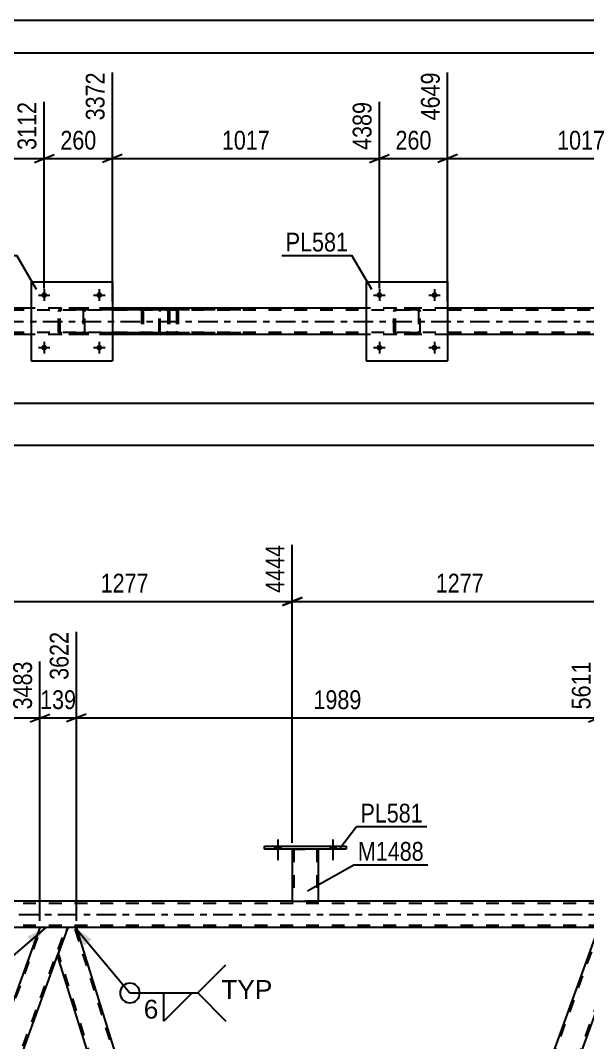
# Model space of a CAD drawing. Header units: millimetres. Extents: x 0 to 841, y 0 to 594.
# Drawn here: x 215.8 to 302.2, y 438.3 to 594 of the extents above; entities that cross this region are included whole.
import ezdxf

# ---------------------------------------------------------------- set-up
doc = ezdxf.new("R2010")
doc.units = ezdxf.units.MM
doc.linetypes.add('DXK_LINE_DOT2', pattern=[3.9198, 1.9599, -1.9599])
doc.linetypes.add('DXK_LINE_DOT3', pattern=[5.9187, 2.979, -0.9799, 0.9799, -0.9799])
doc.styles.add('Arial', font='ARIAL.TTF', dxfattribs={"height": 0.2})
doc.styles.add('Arial Narrow', font='ARIALN.TTF', dxfattribs={"height": 0.2})

# ---------------------------------------------------------------- blocks, each defined once
blk = doc.blocks.new('Unknown-814521729-1135')
at = {"color": 5, "linetype": 'Continuous'}
for p, q in [((841, 594), (0, 594)), ((836, 589), (5, 589))]:
    blk.add_line(p, q, dxfattribs=at)
blk = doc.blocks.new('Bolt-814521729-5167 - 4986')
at = {"linetype": 'Continuous'}
for points in [[(219.86, 544.17, -1), (218.98, 544.17, -1)], [(228.26, 544.17, -1), (227.38, 544.17, -1)]]:
    blk.add_hatch(color=1, dxfattribs=at).paths.add_polyline_path(points)
at = {"color": 1, "linetype": 'Continuous'}
for p, q in [((219.42, 545.05), (219.42, 543.29)), ((227.82, 545.05), (227.82, 543.29)), ((218.54, 544.17), (220.3, 544.17)), ((226.94, 544.17), (228.7, 544.17))]:
    blk.add_line(p, q, dxfattribs=at)
blk = doc.blocks.new('Part-814521729-5061 - 4986')
at = {"color": 7, "linetype": 'DXK_LINE_DOT2'}
for p, q in [((236.97, 549.87), (236.95, 549.69)), ((236.95, 546.65), (236.95, 549.69)), ((237.03, 550.03), (236.97, 549.87)), ((237.12, 550.13), (237.03, 550.03)), ((237.09, 549.69), (237.1, 549.78)), ((237.09, 546.65), (237.09, 549.69)), ((237.1, 549.78), (237.13, 549.86)), ((237.23, 550.17), (237.12, 550.13)), ((237.13, 549.86), (237.17, 549.91)), ((237.17, 549.91), (237.23, 549.93)), ((249.38, 550.17), (237.23, 550.17)), ((249.38, 549.93), (237.23, 549.93)), ((238.5, 549.93), (238.5, 550.17)), ((239.51, 550.13), (239.32, 550.17)), ((239.32, 549.93), (239.41, 549.91)), ((239.41, 549.91), (239.49, 549.86)), ((239.49, 549.86), (239.55, 549.78)), ((239.55, 549.78), (239.57, 549.69)), ((239.57, 549.69), (239.57, 546.65)), ((239.79, 549.82), (239.78, 549.87)), ((239.82, 549.69), (239.79, 549.82)), ((239.82, 549.69), (239.82, 546.65)), ((236.95, 546.65), (236.97, 546.46)), ((236.97, 546.46), (237.03, 546.31)), ((237.1, 546.55), (237.09, 546.65)), ((237.13, 546.48), (237.1, 546.55)), ((237.17, 546.42), (237.13, 546.48)), ((237.23, 546.41), (237.17, 546.42)), ((249.38, 546.41), (237.23, 546.41)), ((238.5, 546.17), (238.5, 546.41)), ((239.41, 546.42), (239.32, 546.41)), ((239.49, 546.48), (239.41, 546.42)), ((239.55, 546.55), (239.49, 546.48)), ((239.57, 546.65), (239.55, 546.55)), ((239.78, 546.46), (239.8, 546.56)), ((239.8, 546.56), (239.82, 546.65)), ((237.03, 546.31), (237.12, 546.2)), ((237.12, 546.2), (237.23, 546.17)), ((249.38, 546.17), (237.23, 546.17)), ((239.32, 546.17), (239.51, 546.2))]:
    blk.add_line(p, q, dxfattribs=at)
blk.add_arc((239.33, 549.67), 0.492, 23.8494, 68.8059, dxfattribs=at)
blk = doc.blocks.new('Bolt-814521729-5166 - 4986')
at = {"linetype": 'Continuous'}
for points in [[(219.86, 552.17, -1), (218.98, 552.17, -1)], [(228.26, 552.17, -1), (227.38, 552.17, -1)]]:
    blk.add_hatch(color=1, dxfattribs=at).paths.add_polyline_path(points)
at = {"color": 1, "linetype": 'Continuous'}
for p, q in [((219.42, 553.05), (219.42, 551.29)), ((227.82, 553.05), (227.82, 551.29)), ((218.54, 552.17), (220.3, 552.17)), ((226.94, 552.17), (228.7, 552.17))]:
    blk.add_line(p, q, dxfattribs=at)
blk = doc.blocks.new('Part-814521729-5015 - 4986')
at = {"color": 7, "linetype": 'DXK_LINE_DOT2'}
for p, q in [((757.31, 549.85), (94.93, 549.85)), ((229.82, 550.17), (217.42, 550.17)), ((280.9, 550.17), (268.5, 550.17)), ((757.31, 546.49), (94.93, 546.49)), ((229.82, 546.17), (217.42, 546.17)), ((280.9, 546.17), (268.5, 546.17))]:
    blk.add_line(p, q, dxfattribs=at)
at = {"color": 2, "linetype": 'Continuous'}
for p, q in [((217.42, 550.17), (178.74, 550.17)), ((268.5, 550.17), (229.82, 550.17)), ((319.58, 550.17), (280.9, 550.17)), ((217.42, 546.17), (178.74, 546.17)), ((268.5, 546.17), (229.82, 546.17)), ((319.58, 546.17), (280.9, 546.17))]:
    blk.add_line(p, q, dxfattribs=at)
at = {"color": 7, "linetype": 'DXK_LINE_DOT3'}
blk.add_line((94.93, 548.17), (757.31, 548.17), dxfattribs=at)
blk = doc.blocks.new('Part-814521729-5137 - 4986')
at = {"color": 2, "linetype": 'Continuous'}
for p, q in [((268.5, 554.17), (268.5, 542.17)), ((268.5, 554.17), (280.9, 554.17)), ((280.9, 554.17), (280.9, 542.17)), ((268.5, 542.17), (280.9, 542.17))]:
    blk.add_line(p, q, dxfattribs=at)
blk = doc.blocks.new('Bolt-814521729-5168 - 4986')
at = {"linetype": 'Continuous'}
for points in [[(270.94, 552.17, -1), (270.06, 552.17, -1)], [(279.34, 552.17, -1), (278.46, 552.17, -1)]]:
    blk.add_hatch(color=1, dxfattribs=at).paths.add_polyline_path(points)
at = {"color": 1, "linetype": 'Continuous'}
for p, q in [((270.5, 553.05), (270.5, 551.29)), ((278.9, 553.05), (278.9, 551.29)), ((269.62, 552.17), (271.38, 552.17)), ((278.02, 552.17), (279.78, 552.17))]:
    blk.add_line(p, q, dxfattribs=at)
blk = doc.blocks.new('Part-814521729-5101 - 4986')
at = {"color": 7, "linetype": 'DXK_LINE_DOT2'}
for p, q in [((237.99, 550.17), (223, 550.17)), ((237.99, 549.93), (223, 549.93)), ((234.27, 549.82), (234.24, 549.69)), ((234.24, 549.69), (234.24, 546.65)), ((234.28, 549.87), (234.27, 549.82)), ((234.5, 549.69), (234.52, 549.78)), ((234.5, 549.69), (234.5, 546.65)), ((234.52, 549.78), (234.58, 549.86)), ((234.76, 550.17), (234.56, 550.13)), ((234.58, 549.86), (234.66, 549.91)), ((234.66, 549.91), (234.76, 549.93)), ((238.19, 550.13), (237.99, 550.17)), ((237.99, 549.93), (238.09, 549.91)), ((238.09, 549.91), (238.17, 549.86)), ((238.17, 549.86), (238.23, 549.78)), ((238.23, 549.78), (238.25, 549.69)), ((238.25, 549.69), (238.25, 546.65)), ((238.47, 549.82), (238.46, 549.87)), ((238.5, 549.69), (238.47, 549.82)), ((238.5, 549.69), (238.5, 546.65)), ((237.99, 546.41), (223, 546.41)), ((234.24, 546.65), (234.26, 546.56)), ((234.26, 546.56), (234.28, 546.46)), ((234.52, 546.55), (234.5, 546.65)), ((234.58, 546.48), (234.52, 546.55)), ((234.66, 546.42), (234.58, 546.48)), ((234.76, 546.41), (234.66, 546.42)), ((238.09, 546.42), (237.99, 546.41)), ((238.17, 546.48), (238.09, 546.42)), ((238.23, 546.55), (238.17, 546.48)), ((238.25, 546.65), (238.23, 546.55)), ((238.46, 546.46), (238.48, 546.56)), ((238.48, 546.56), (238.5, 546.65)), ((237.99, 546.17), (223, 546.17)), ((234.56, 546.2), (234.76, 546.17)), ((237.99, 546.17), (238.19, 546.2))]:
    blk.add_line(p, q, dxfattribs=at)
for centre, start, end in [((234.74, 549.67), 110.7583, 155.68), ((238.01, 549.67), 24.32, 69.2417), ((234.74, 546.67), 204.32, 249.2417)]:
    blk.add_arc(centre, 0.496, start, end, dxfattribs=at)
blk = doc.blocks.new('Part-814521729-5131 - 4986')
at = {"color": 2, "linetype": 'Continuous'}
for p, q in [((217.42, 554.17), (217.42, 542.17)), ((217.42, 554.17), (229.82, 554.17)), ((229.82, 554.17), (229.82, 542.17)), ((217.42, 542.17), (229.82, 542.17))]:
    blk.add_line(p, q, dxfattribs=at)
blk = doc.blocks.new('Part-814521729-5132 - 4986')
at = {"color": 7, "linetype": 'DXK_LINE_DOT2'}
for p, q in [((221.62, 549.69), (221.66, 549.87)), ((221.66, 549.87), (221.62, 549.69)), ((221.62, 546.65), (221.62, 549.69)), ((221.86, 549.69), (221.88, 549.78)), ((221.86, 546.65), (221.86, 549.69)), ((221.88, 549.78), (221.93, 549.86)), ((221.92, 550.13), (222.1, 550.17)), ((222.1, 550.17), (221.92, 550.13)), ((221.93, 549.86), (222.01, 549.91)), ((222.01, 549.91), (222.1, 549.93)), ((225.14, 550.17), (222.1, 550.17)), ((225.14, 549.93), (222.1, 549.93)), ((225.14, 550.17), (225.32, 550.13)), ((225.32, 550.13), (225.14, 550.17)), ((225.14, 549.93), (225.23, 549.91)), ((225.23, 549.91), (225.31, 549.86)), ((225.31, 549.86), (225.36, 549.78)), ((225.36, 549.78), (225.38, 549.69)), ((225.38, 549.69), (225.38, 546.65)), ((225.58, 549.87), (225.62, 549.69)), ((225.62, 549.69), (225.58, 549.87)), ((225.62, 546.65), (225.62, 549.69)), ((221.66, 546.46), (221.62, 546.65)), ((221.62, 546.65), (221.66, 546.46)), ((221.88, 546.55), (221.86, 546.65)), ((221.93, 546.48), (221.88, 546.55)), ((222.01, 546.42), (221.93, 546.48)), ((222.1, 546.41), (222.01, 546.42)), ((225.14, 546.41), (222.1, 546.41)), ((225.23, 546.42), (225.14, 546.41)), ((225.31, 546.48), (225.23, 546.42)), ((225.36, 546.55), (225.31, 546.48)), ((225.38, 546.65), (225.36, 546.55)), ((225.62, 546.65), (225.58, 546.46)), ((225.58, 546.46), (225.62, 546.65)), ((222.1, 546.17), (221.92, 546.2)), ((221.92, 546.2), (222.1, 546.17)), ((225.14, 546.17), (222.1, 546.17)), ((225.32, 546.2), (225.14, 546.17)), ((225.14, 546.17), (225.32, 546.2))]:
    blk.add_line(p, q, dxfattribs=at)
at = {"color": 7, "linetype": 'DXK_LINE_DOT3'}
blk.add_line((223.62, 548.17), (223.62, 548.17), dxfattribs=at)
at = {"color": 7, "linetype": 'DXK_LINE_DOT2'}
for centre, start, end in [((222.1, 549.69), 112.5, 157.5), ((222.1, 549.69), 112.5, 157.5), ((225.14, 549.69), 22.5, 67.5), ((225.14, 549.69), 22.5, 67.5), ((222.1, 546.65), 202.5, 247.5), ((222.1, 546.65), 202.5, 247.5), ((225.14, 546.65), 292.5, 337.5), ((225.14, 546.65), 292.5, 337.5)]:
    blk.add_arc(centre, 0.48, start, end, dxfattribs=at)
blk = doc.blocks.new('Part-814521729-5138 - 4986')
at = {"color": 7, "linetype": 'DXK_LINE_DOT2'}
for p, q in [((272.7, 549.69), (272.74, 549.87)), ((272.74, 549.87), (272.7, 549.69)), ((272.7, 546.65), (272.7, 549.69)), ((272.94, 549.69), (272.96, 549.78)), ((272.94, 546.65), (272.94, 549.69)), ((272.96, 549.78), (273.01, 549.86)), ((273, 550.13), (273.18, 550.17)), ((273.18, 550.17), (273, 550.13)), ((273.01, 549.86), (273.09, 549.91)), ((273.09, 549.91), (273.18, 549.93)), ((276.22, 550.17), (273.18, 550.17)), ((276.22, 549.93), (273.18, 549.93)), ((276.22, 550.17), (276.4, 550.13)), ((276.4, 550.13), (276.22, 550.17)), ((276.22, 549.93), (276.31, 549.91)), ((276.31, 549.91), (276.39, 549.86)), ((276.39, 549.86), (276.44, 549.78)), ((276.44, 549.78), (276.46, 549.69)), ((276.46, 549.69), (276.46, 546.65)), ((276.66, 549.87), (276.7, 549.69)), ((276.7, 549.69), (276.66, 549.87)), ((276.7, 546.65), (276.7, 549.69)), ((272.74, 546.46), (272.7, 546.65)), ((272.7, 546.65), (272.74, 546.46)), ((272.96, 546.55), (272.94, 546.65)), ((273.01, 546.48), (272.96, 546.55)), ((273.09, 546.42), (273.01, 546.48)), ((273.18, 546.41), (273.09, 546.42)), ((276.22, 546.41), (273.18, 546.41)), ((276.31, 546.42), (276.22, 546.41)), ((276.39, 546.48), (276.31, 546.42)), ((276.44, 546.55), (276.39, 546.48)), ((276.46, 546.65), (276.44, 546.55)), ((276.7, 546.65), (276.66, 546.46)), ((276.66, 546.46), (276.7, 546.65)), ((273.18, 546.17), (273, 546.2)), ((273, 546.2), (273.18, 546.17)), ((276.22, 546.17), (273.18, 546.17)), ((276.4, 546.2), (276.22, 546.17)), ((276.22, 546.17), (276.4, 546.2))]:
    blk.add_line(p, q, dxfattribs=at)
at = {"color": 7, "linetype": 'DXK_LINE_DOT3'}
blk.add_line((274.7, 548.17), (274.7, 548.17), dxfattribs=at)
at = {"color": 7, "linetype": 'DXK_LINE_DOT2'}
for centre, start, end in [((273.18, 549.69), 112.5, 157.5), ((273.18, 549.69), 112.5, 157.5), ((276.22, 549.69), 22.5, 67.5), ((276.22, 549.69), 22.5, 67.5), ((273.18, 546.65), 202.5, 247.5), ((273.18, 546.65), 202.5, 247.5), ((276.22, 546.65), 292.5, 337.5), ((276.22, 546.65), 292.5, 337.5)]:
    blk.add_arc(centre, 0.48, start, end, dxfattribs=at)
blk = doc.blocks.new('Bolt-814521729-5169 - 4986')
at = {"linetype": 'Continuous'}
for points in [[(270.94, 544.17, -1), (270.06, 544.17, -1)], [(279.34, 544.17, -1), (278.46, 544.17, -1)]]:
    blk.add_hatch(color=1, dxfattribs=at).paths.add_polyline_path(points)
at = {"color": 1, "linetype": 'Continuous'}
for p, q in [((270.5, 545.05), (270.5, 543.29)), ((278.9, 545.05), (278.9, 543.29)), ((269.62, 544.17), (271.38, 544.17)), ((278.02, 544.17), (279.78, 544.17))]:
    blk.add_line(p, q, dxfattribs=at)
blk = doc.blocks.new('Bolt-814521729-3278 - 3269')
at = {"linetype": 'Continuous'}
for points in [[(254.58, 467.76), (255.46, 467.76), (255.46, 468.24), (254.58, 468.24)], [(262.98, 467.76), (263.86, 467.76), (263.86, 468.24), (262.98, 468.24)]]:
    blk.add_hatch(color=1, dxfattribs=at).paths.add_polyline_path(points)
at = {"color": 1, "linetype": 'Continuous'}
for p, q in [((255.02, 469.24), (255.02, 466.12)), ((263.42, 469.24), (263.42, 466.12)), ((254.58, 468.24), (254.58, 467.76)), ((255.46, 468.24), (255.46, 467.76)), ((262.98, 468.24), (262.98, 467.76)), ((263.86, 468.24), (263.86, 467.76))]:
    blk.add_line(p, q, dxfattribs=at)
blk = doc.blocks.new('Bolt-814521729-3279 - 3269')
at = {"linetype": 'Continuous'}
for points in [[(254.58, 467.76), (255.46, 467.76), (255.46, 468.24), (254.58, 468.24)], [(262.98, 467.76), (263.86, 467.76), (263.86, 468.24), (262.98, 468.24)]]:
    blk.add_hatch(color=1, dxfattribs=at).paths.add_polyline_path(points)
at = {"color": 1, "linetype": 'Continuous'}
for p, q in [((255.02, 469.24), (255.02, 466.12)), ((263.42, 469.24), (263.42, 466.12)), ((254.58, 468.24), (254.58, 467.76)), ((255.46, 468.24), (255.46, 467.76)), ((262.98, 468.24), (262.98, 467.76)), ((263.86, 468.24), (263.86, 467.76))]:
    blk.add_line(p, q, dxfattribs=at)
blk = doc.blocks.new('Part-814521729-3369 - 3269')
at = {"color": 2, "linetype": 'Continuous'}
for p, q in [((253.02, 468.24), (265.42, 468.24)), ((253.02, 467.76), (253.02, 468.24)), ((265.42, 467.76), (253.02, 467.76)), ((265.42, 468.24), (265.42, 467.76))]:
    blk.add_line(p, q, dxfattribs=at)
blk = doc.blocks.new('Part-814521729-3374 - 3269')
at = {"color": 2, "linetype": 'Continuous'}
for p, q in [((257.22, 467.76), (257.22, 459.85)), ((261.22, 459.85), (261.22, 467.76)), ((257.22, 459.85), (261.22, 459.85))]:
    blk.add_line(p, q, dxfattribs=at)
at = {"color": 7, "linetype": 'DXK_LINE_DOT2'}
for p, q in [((257.22, 467.76), (261.22, 467.76)), ((257.22, 467.76), (257.22, 467.76)), ((257.22, 467.76), (257.22, 467.76)), ((257.46, 467.76), (257.46, 459.85)), ((260.98, 467.76), (260.98, 459.85)), ((261.22, 467.76), (261.22, 467.76)), ((261.22, 467.76), (261.22, 467.76)), ((260.92, 459.85), (260.96, 459.85)), ((260.92, 459.85), (260.96, 459.85)), ((260.96, 459.85), (260.98, 459.85)), ((260.96, 459.85), (260.98, 459.85))]:
    blk.add_line(p, q, dxfattribs=at)
blk = doc.blocks.new('Part-814521729-3594 - 3269')
at = {"color": 7, "linetype": 'DXK_LINE_DOT2'}
for p, q in [((174.89, 334.63), (219.02, 455.85)), ((178.64, 334.63), (222.76, 455.85)), ((221.47, 451.6), (223.02, 455.85)), ((174.64, 334.63), (176.4, 339.45)), ((178.9, 334.63), (180.65, 339.45)), ((178.9, 334.63), (174.64, 334.63))]:
    blk.add_line(p, q, dxfattribs=at)
at = {"color": 2, "linetype": 'Continuous'}
for p, q in [((218.76, 455.85), (176.4, 339.45)), ((223.02, 455.85), (218.76, 455.85)), ((180.65, 339.45), (221.47, 451.6))]:
    blk.add_line(p, q, dxfattribs=at)
blk = doc.blocks.new('Part-814521729-3675 - 3269')
at = {"color": 7, "linetype": 'DXK_LINE_DOT2'}
for p, q in [((743.42, 459.53), (79.44, 459.53)), ((261.22, 459.85), (257.22, 459.85)), ((743.42, 456.17), (79.44, 456.17)), ((224.33, 455.85), (218.76, 455.85))]:
    blk.add_line(p, q, dxfattribs=at)
at = {"color": 2, "linetype": 'Continuous'}
for p, q in [((257.22, 459.85), (210.14, 459.85)), ((308.3, 459.85), (261.22, 459.85)), ((218.76, 455.85), (139.2, 455.85)), ((303.89, 455.85), (224.33, 455.85))]:
    blk.add_line(p, q, dxfattribs=at)
at = {"color": 7, "linetype": 'DXK_LINE_DOT3'}
blk.add_line((79.44, 457.85), (743.42, 457.85), dxfattribs=at)
blk = doc.blocks.new('Part-814521729-3685 - 3269')
at = {"color": 7, "linetype": 'DXK_LINE_DOT2'}
for p, q in [((304.15, 455.85), (260.03, 334.63)), ((307.9, 455.85), (263.77, 334.63)), ((308.15, 455.85), (306.6, 451.6)), ((261.04, 338.1), (259.77, 334.63)), ((264.03, 334.63), (259.77, 334.63))]:
    blk.add_line(p, q, dxfattribs=at)
at = {"color": 2, "linetype": 'Continuous'}
for p, q in [((303.89, 455.85), (261.04, 338.1)), ((308.15, 455.85), (303.89, 455.85)), ((306.6, 451.6), (264.03, 334.63))]:
    blk.add_line(p, q, dxfattribs=at)
blk = doc.blocks.new('Part-814521729-3690 - 3269')
at = {"color": 2, "linetype": 'Continuous'}
for p, q in [((223.02, 455.85), (221.47, 451.6)), ((224.33, 455.85), (223.02, 455.85)), ((261.04, 338.1), (224.33, 455.85)), ((257.93, 334.63), (221.47, 451.6)), ((259.77, 334.63), (261.04, 338.1))]:
    blk.add_line(p, q, dxfattribs=at)
at = {"color": 7, "linetype": 'DXK_LINE_DOT2'}
for p, q in [((260.9, 337.73), (224.08, 455.85)), ((258.18, 334.63), (221.6, 451.97)), ((259.77, 334.63), (257.93, 334.63))]:
    blk.add_line(p, q, dxfattribs=at)
blk = doc.blocks.new('StraightDimension-814521729-9762 - 4986')
at = {"color": 7, "linetype": 'Continuous'}
for p, q in [((280.9, 551.17), (280.9, 586.09)), ((321.58, 553.17), (321.58, 581.59)), ((282.4, 573.58), (279.4, 572.38)), ((280.9, 572.98), (321.58, 572.98)), ((320.08, 572.38), (323.08, 573.58))]:
    blk.add_line(p, q, dxfattribs=at)
at = {"color": 0, "linetype": 'Continuous'}
blk.add_wipeout([(320.98, 582.19), (316.78, 582.19), (316.78, 573.68), (320.98, 573.68)], dxfattribs=at)
at = {"color": 0}
blk.add_wipeout([(305.5, 573.73), (305.5, 577.93), (296.99, 577.93), (296.99, 573.73)], dxfattribs=at)
at = {"color": 3, "linetype": 'Continuous', "style": 'Arial Narrow'}
blk.add_text('5666', height=2.863, rotation=90.0002, dxfattribs=at).set_placement((320.38, 574.28))
at = {"color": 3, "style": 'Arial Narrow'}
blk.add_text('1017', height=2.863, dxfattribs=at).set_placement((297.59, 574.33))
blk = doc.blocks.new('StraightDimension-814521729-5855 - 4986')
at = {"color": 7, "linetype": 'Continuous'}
blk.add_line((94.29, 529.32), (795.07, 529.32), dxfattribs=at)
blk = doc.blocks.new('StraightDimension-814521729-9763 - 4986')
at = {"color": 7, "linetype": 'Continuous'}
for p, q in [((280.9, 551.17), (280.9, 586.09)), ((270.5, 553.17), (270.5, 581.59)), ((269, 572.38), (272, 573.58)), ((270.5, 572.98), (280.9, 572.98)), ((282.4, 573.58), (279.4, 572.38))]:
    blk.add_line(p, q, dxfattribs=at)
at = {"color": 0}
blk.add_wipeout([(279.04, 573.73), (279.04, 577.93), (272.36, 577.93), (272.36, 573.73)], dxfattribs=at)
at = {"color": 3, "style": 'Arial Narrow'}
blk.add_text('260', height=2.863, dxfattribs=at).set_placement((272.96, 574.33))
at = {"color": 0, "linetype": 'Continuous'}
blk.add_wipeout([(280.3, 586.69), (276.1, 586.69), (276.1, 578.18), (280.3, 578.18)], dxfattribs=at)
at = {"color": 3, "linetype": 'Continuous', "style": 'Arial Narrow'}
blk.add_text('4649', height=2.863, rotation=90.0002, dxfattribs=at).set_placement((279.7, 578.78))
blk = doc.blocks.new('StraightDimension-814521729-9130 - 4986')
at = {"color": 7, "linetype": 'Continuous'}
blk.add_line((94.93, 535.69), (794.43, 535.69), dxfattribs=at)
blk = doc.blocks.new('StraightDimension-814521729-9764 - 4986')
at = {"color": 7, "linetype": 'Continuous'}
for p, q in [((229.82, 551.17), (229.82, 586.09)), ((270.5, 553.17), (270.5, 581.59)), ((231.32, 573.58), (228.32, 572.38)), ((229.82, 572.98), (270.5, 572.98)), ((269, 572.38), (272, 573.58))]:
    blk.add_line(p, q, dxfattribs=at)
at = {"color": 0, "linetype": 'Continuous'}
blk.add_wipeout([(269.9, 582.19), (265.7, 582.19), (265.7, 573.68), (269.9, 573.68)], dxfattribs=at)
at = {"color": 0}
blk.add_wipeout([(254.42, 573.73), (254.42, 577.93), (245.9, 577.93), (245.9, 573.73)], dxfattribs=at)
at = {"color": 3, "linetype": 'Continuous', "style": 'Arial Narrow'}
blk.add_text('4389', height=2.863, rotation=90.0002, dxfattribs=at).set_placement((269.3, 574.28))
at = {"color": 3, "style": 'Arial Narrow'}
blk.add_text('1017', height=2.863, dxfattribs=at).set_placement((246.5, 574.33))
blk = doc.blocks.new('StraightDimension-814521729-9765 - 4986')
at = {"color": 7, "linetype": 'Continuous'}
for p, q in [((229.82, 551.17), (229.82, 586.09)), ((219.42, 553.17), (219.42, 581.59)), ((217.92, 572.38), (220.92, 573.58)), ((219.42, 572.98), (229.82, 572.98)), ((231.32, 573.58), (228.32, 572.38))]:
    blk.add_line(p, q, dxfattribs=at)
at = {"color": 0}
blk.add_wipeout([(227.96, 573.73), (227.96, 577.93), (221.28, 577.93), (221.28, 573.73)], dxfattribs=at)
at = {"color": 3, "style": 'Arial Narrow'}
blk.add_text('260', height=2.863, dxfattribs=at).set_placement((221.88, 574.33))
at = {"color": 0, "linetype": 'Continuous'}
blk.add_wipeout([(229.22, 586.69), (225.02, 586.69), (225.02, 578.18), (229.22, 578.18)], dxfattribs=at)
at = {"color": 3, "linetype": 'Continuous', "style": 'Arial Narrow'}
blk.add_text('3372', height=2.863, rotation=90.0002, dxfattribs=at).set_placement((228.62, 578.78))
blk = doc.blocks.new('StraightDimension-814521729-9766 - 4986')
at = {"color": 7, "linetype": 'Continuous'}
for p, q in [((178.74, 551.17), (178.74, 586.09)), ((219.42, 553.17), (219.42, 581.59)), ((180.24, 573.58), (177.24, 572.38)), ((178.74, 572.98), (219.42, 572.98)), ((217.92, 572.38), (220.92, 573.58))]:
    blk.add_line(p, q, dxfattribs=at)
at = {"color": 0, "linetype": 'Continuous'}
blk.add_wipeout([(218.82, 582.19), (214.62, 582.19), (214.62, 573.68), (218.82, 573.68)], dxfattribs=at)
at = {"color": 0}
blk.add_wipeout([(203.34, 573.73), (203.34, 577.93), (194.82, 577.93), (194.82, 573.73)], dxfattribs=at)
at = {"color": 3, "linetype": 'Continuous', "style": 'Arial Narrow'}
blk.add_text('3112', height=2.863, rotation=90.0002, dxfattribs=at).set_placement((218.22, 574.28))
at = {"color": 3, "style": 'Arial Narrow'}
blk.add_text('1017', height=2.863, dxfattribs=at).set_placement((195.42, 574.33))
blk = doc.blocks.new('StraightDimension-814521729-13261 - 3269')
at = {"color": 7, "linetype": 'Continuous'}
for p, q in [((224.33, 456.85), (224.33, 500.88)), ((218.76, 456.85), (218.76, 496.38)), ((217.26, 487.17), (220.26, 488.37)), ((218.76, 487.77), (224.33, 487.77)), ((225.83, 488.37), (222.83, 487.17))]:
    blk.add_line(p, q, dxfattribs=at)
at = {"color": 0}
blk.add_wipeout([(224.89, 488.52), (224.89, 492.72), (218.2, 492.72), (218.2, 488.52)], dxfattribs=at)
at = {"color": 3, "style": 'Arial Narrow'}
blk.add_text('139', height=2.863, dxfattribs=at).set_placement((218.8, 489.12))
at = {"color": 0, "linetype": 'Continuous'}
blk.add_wipeout([(223.73, 501.48), (219.53, 501.48), (219.53, 492.97), (223.73, 492.97)], dxfattribs=at)
at = {"color": 3, "linetype": 'Continuous', "style": 'Arial Narrow'}
blk.add_text('3622', height=2.863, rotation=90.0002, dxfattribs=at).set_placement((223.13, 493.57))
blk = doc.blocks.new('StraightDimension-814521729-7962 - 3269')
at = {"color": 7, "linetype": 'Continuous'}
for p, q in [((257.22, 468.76), (257.22, 514.14)), ((308.3, 468.76), (308.3, 514.14)), ((258.72, 506.12), (255.72, 504.92)), ((306.8, 504.92), (309.8, 506.12)), ((257.22, 505.52), (308.3, 505.52))]:
    blk.add_line(p, q, dxfattribs=at)
at = {"color": 0, "linetype": 'Continuous'}
blk.add_wipeout([(307.7, 514.74), (303.5, 514.74), (303.5, 506.22), (307.7, 506.22)], dxfattribs=at)
at = {"color": 0}
blk.add_wipeout([(287.01, 506.27), (287.01, 510.47), (278.5, 510.47), (278.5, 506.27)], dxfattribs=at)
at = {"color": 3, "linetype": 'Continuous', "style": 'Arial Narrow'}
blk.add_text('5721', height=2.863, rotation=90.0002, dxfattribs=at).set_placement((307.1, 506.82))
at = {"color": 3, "style": 'Arial Narrow'}
blk.add_text('1277', height=2.863, dxfattribs=at).set_placement((279.1, 506.87))
blk = doc.blocks.new('StraightDimension-814521729-7963 - 3269')
at = {"color": 7, "linetype": 'Continuous'}
for p, q in [((206.14, 468.76), (206.14, 514.14)), ((257.22, 468.76), (257.22, 514.14)), ((207.64, 506.12), (204.64, 504.92)), ((255.72, 504.92), (258.72, 506.12)), ((206.14, 505.52), (257.22, 505.52))]:
    blk.add_line(p, q, dxfattribs=at)
at = {"color": 0, "linetype": 'Continuous'}
blk.add_wipeout([(256.62, 514.74), (252.42, 514.74), (252.42, 506.22), (256.62, 506.22)], dxfattribs=at)
at = {"color": 0}
blk.add_wipeout([(235.93, 506.27), (235.93, 510.47), (227.42, 510.47), (227.42, 506.27)], dxfattribs=at)
at = {"color": 3, "linetype": 'Continuous', "style": 'Arial Narrow'}
blk.add_text('4444', height=2.863, rotation=90.0002, dxfattribs=at).set_placement((256.02, 506.82))
at = {"color": 3, "style": 'Arial Narrow'}
blk.add_text('1277', height=2.863, dxfattribs=at).set_placement((228.02, 506.87))
blk = doc.blocks.new('StraightDimension-814521729-13260 - 3269')
at = {"color": 7, "linetype": 'Continuous'}
for p, q in [((224.33, 456.85), (224.33, 500.88)), ((303.89, 456.85), (303.89, 496.38)), ((225.83, 488.37), (222.83, 487.17)), ((224.33, 487.77), (303.89, 487.77)), ((302.39, 487.17), (305.39, 488.37))]:
    blk.add_line(p, q, dxfattribs=at)
at = {"color": 0, "linetype": 'Continuous'}
blk.add_wipeout([(303.29, 496.98), (299.09, 496.98), (299.09, 488.47), (303.29, 488.47)], dxfattribs=at)
at = {"color": 0}
blk.add_wipeout([(268.37, 488.52), (268.37, 492.72), (259.86, 492.72), (259.86, 488.52)], dxfattribs=at)
at = {"color": 3, "linetype": 'Continuous', "style": 'Arial Narrow'}
blk.add_text('5611', height=2.863, rotation=90.0002, dxfattribs=at).set_placement((302.69, 489.07))
at = {"color": 3, "style": 'Arial Narrow'}
blk.add_text('1989', height=2.863, dxfattribs=at).set_placement((260.46, 489.12))
blk = doc.blocks.new('StraightDimension-814521729-13262 - 3269')
at = {"color": 7, "linetype": 'Continuous'}
for p, q in [((139.2, 456.85), (139.2, 500.88)), ((218.76, 456.85), (218.76, 496.38)), ((140.7, 488.37), (137.7, 487.17)), ((139.2, 487.77), (218.76, 487.77)), ((217.26, 487.17), (220.26, 488.37))]:
    blk.add_line(p, q, dxfattribs=at)
at = {"color": 0, "linetype": 'Continuous'}
blk.add_wipeout([(218.16, 496.98), (213.96, 496.98), (213.96, 488.47), (218.16, 488.47)], dxfattribs=at)
at = {"color": 0}
blk.add_wipeout([(183.24, 488.52), (183.24, 492.72), (174.72, 492.72), (174.72, 488.52)], dxfattribs=at)
at = {"color": 3, "linetype": 'Continuous', "style": 'Arial Narrow'}
blk.add_text('3483', height=2.863, rotation=90.0002, dxfattribs=at).set_placement((217.56, 489.07))
at = {"color": 3, "style": 'Arial Narrow'}
blk.add_text('1989', height=2.863, dxfattribs=at).set_placement((175.32, 489.12))
blk = doc.blocks.new('Mark-814521729-5133 - 4986')
at = {"color": 0}
blk.add_wipeout([(265.73, 558.81), (265.73, 561.81), (256.23, 561.81), (256.23, 558.81)], dxfattribs=at)
blk.add_wipeout([(265.73, 558.81), (265.73, 561.81), (256.23, 561.81), (256.23, 558.81)], dxfattribs=at)
at = {"color": 30, "linetype": 'Continuous'}
for p in [(255.63, 558.21), (269.33, 553.02)]:
    blk.add_line(p, (266.33, 558.21), dxfattribs=at)
at = {"color": 3, "style": 'Arial Narrow'}
blk.add_text('PL581', height=2.863, dxfattribs=at).set_placement((256.23, 558.81))
blk = doc.blocks.new('Mark-814521729-5127 - 4986')
at = {"color": 0}
blk.add_wipeout([(214.65, 558.81), (214.65, 561.81), (205.15, 561.81), (205.15, 558.81)], dxfattribs=at)
blk.add_wipeout([(214.65, 558.81), (214.65, 561.81), (205.15, 561.81), (205.15, 558.81)], dxfattribs=at)
at = {"color": 30, "linetype": 'Continuous'}
for p in [(204.55, 558.21), (218.25, 553.02)]:
    blk.add_line(p, (215.25, 558.21), dxfattribs=at)
at = {"color": 3, "style": 'Arial Narrow'}
blk.add_text('PL581', height=2.863, dxfattribs=at).set_placement((205.15, 558.81))
blk = doc.blocks.new('Mark-814521729-3365 - 3269')
at = {"color": 0}
blk.add_wipeout([(277.12, 471.84), (277.12, 474.84), (267.62, 474.84), (267.62, 471.84)], dxfattribs=at)
blk.add_wipeout([(277.12, 471.84), (277.12, 474.84), (267.62, 474.84), (267.62, 471.84)], dxfattribs=at)
at = {"color": 30, "linetype": 'Continuous'}
for p, q in [((264.52, 467.97), (267.02, 471.24)), ((267.02, 471.24), (277.72, 471.24))]:
    blk.add_line(p, q, dxfattribs=at)
at = {"color": 3, "style": 'Arial Narrow'}
blk.add_text('PL581', height=2.863, dxfattribs=at).set_placement((267.62, 471.84))
blk = doc.blocks.new('Mark-814521729-3370 - 3269')
at = {"color": 0}
blk.add_wipeout([(277.28, 466.02), (277.28, 469.02), (267.23, 469.02), (267.23, 466.02)], dxfattribs=at)
blk.add_wipeout([(277.28, 466.02), (277.28, 469.02), (267.23, 469.02), (267.23, 466.02)], dxfattribs=at)
at = {"color": 30, "linetype": 'Continuous'}
for p, q in [((259.56, 461.43), (266.63, 465.42)), ((266.63, 465.42), (277.88, 465.42))]:
    blk.add_line(p, q, dxfattribs=at)
at = {"color": 3, "style": 'Arial Narrow'}
blk.add_text('M1488', height=2.863, dxfattribs=at).set_placement((267.23, 466.02))
blk = doc.blocks.new('WeldMark-814521729-4926 - 3269')
at = {"linetype": 'Continuous'}
blk.add_hatch(color=30, dxfattribs=at).paths.add_polyline_path([(216.89, 454.47), (219.66, 455.85), (217.86, 453.33)])
at = {"color": 30, "linetype": 'Continuous'}
blk.add_line((219.66, 455.85), (209.37, 447.07), dxfattribs=at)
at = {"color": 3, "linetype": 'Continuous'}
for q in [(192.66, 451.36), (192.66, 442.78)]:
    blk.add_line((196.95, 447.07), q, dxfattribs=at)
for start, end in [(90, 270), (270, 90)]:
    blk.add_arc((209.37, 447.07), 1.5, start, end, dxfattribs=at)
at = {"color": 0}
blk.add_wipeout([(201.47, 442.97), (201.47, 446.37), (198.85, 446.37), (198.85, 442.97)], dxfattribs=at)
at = {"color": 30, "linetype": 'Continuous'}
blk.add_line((196.95, 447.07), (209.37, 447.07), dxfattribs=at)
at = {"color": 3, "linetype": 'Continuous'}
for p, q in [((202.13, 447.07), (206.41, 447.07)), ((206.41, 447.07), (202.13, 442.78)), ((202.13, 442.78), (202.13, 447.07))]:
    blk.add_line(p, q, dxfattribs=at)
at = {"color": 3, "style": 'Arial'}
blk.add_text('6', height=2.87, dxfattribs=at).set_placement((199.05, 443.17))
at = {"color": 0, "linetype": 'Continuous'}
blk.add_wipeout([(193.05, 446.17), (193.05, 449.17), (185.27, 449.17), (185.27, 446.17)], dxfattribs=at)
blk.add_wipeout([(193.05, 446.17), (193.05, 449.17), (185.27, 449.17), (185.27, 446.17)], dxfattribs=at)
at = {"color": 3, "linetype": 'Continuous', "style": 'Arial'}
blk.add_text('TYP', height=2.865, dxfattribs=at).set_placement((185.27, 446.17))
blk = doc.blocks.new('WeldMark-814521729-4939 - 3269')
at = {"linetype": 'Continuous'}
blk.add_hatch(color=30, dxfattribs=at).paths.add_polyline_path([(225.5, 453.07), (224.15, 455.85), (226.65, 454.03)])
at = {"color": 30, "linetype": 'Continuous'}
blk.add_line((224.15, 455.85), (232.49, 445.88), dxfattribs=at)
at = {"color": 3, "linetype": 'Continuous'}
for q in [(247.09, 450.17), (247.09, 441.6)]:
    blk.add_line((242.81, 445.88), q, dxfattribs=at)
blk.add_arc((232.49, 445.88), 1.5, 90, 270, dxfattribs=at)
at = {"color": 0}
blk.add_wipeout([(237.01, 441.78), (237.01, 445.18), (234.39, 445.18), (234.39, 441.78)], dxfattribs=at)
at = {"color": 30, "linetype": 'Continuous'}
blk.add_line((232.49, 445.88), (242.81, 445.88), dxfattribs=at)
at = {"color": 3, "linetype": 'Continuous'}
for p, q in [((237.67, 445.88), (241.95, 445.88)), ((241.95, 445.88), (237.67, 441.6)), ((237.67, 441.6), (237.67, 445.88))]:
    blk.add_line(p, q, dxfattribs=at)
blk.add_arc((232.49, 445.88), 1.5, 270, 90, dxfattribs=at)
at = {"color": 3, "style": 'Arial'}
blk.add_text('6', height=2.87, dxfattribs=at).set_placement((234.59, 441.98))
at = {"color": 0, "linetype": 'Continuous'}
blk.add_wipeout([(254.18, 444.98), (254.18, 447.98), (246.41, 447.98), (246.41, 444.98)], dxfattribs=at)
blk.add_wipeout([(254.18, 444.98), (254.18, 447.98), (246.41, 447.98), (246.41, 444.98)], dxfattribs=at)
at = {"color": 3, "linetype": 'Continuous', "style": 'Arial'}
blk.add_text('TYP', height=2.865, dxfattribs=at).set_placement((246.41, 444.98))

msp = doc.modelspace()

# ---------------------------------------------------------------- block references
for name in ['Unknown-814521729-1135', 'Part-814521729-5131 - 4986', 'Bolt-814521729-5166 - 4986', 'Part-814521729-5137 - 4986', 'Bolt-814521729-5168 - 4986', 'Part-814521729-5015 - 4986', 'Part-814521729-5132 - 4986', 'Part-814521729-5101 - 4986', 'Part-814521729-5061 - 4986', 'Part-814521729-5138 - 4986', 'Bolt-814521729-5167 - 4986', 'Bolt-814521729-5169 - 4986', 'Bolt-814521729-3278 - 3269', 'Bolt-814521729-3279 - 3269', 'Part-814521729-3369 - 3269', 'Part-814521729-3374 - 3269', 'Part-814521729-3675 - 3269', 'Part-814521729-3594 - 3269', 'Part-814521729-3690 - 3269', 'Part-814521729-3685 - 3269']:
    msp.add_blockref(name, (0, 0))

# ---------------------------------------------------------------- next in the draw order: block references
for name in ['StraightDimension-814521729-9762 - 4986', 'StraightDimension-814521729-5855 - 4986', 'StraightDimension-814521729-7962 - 3269', 'StraightDimension-814521729-13261 - 3269', 'WeldMark-814521729-4926 - 3269', 'WeldMark-814521729-4939 - 3269']:
    msp.add_blockref(name, (0, 0))

# ---------------------------------------------------------------- next in the draw order: block references
for name in ['StraightDimension-814521729-9763 - 4986', 'StraightDimension-814521729-9130 - 4986', 'StraightDimension-814521729-7963 - 3269']:
    msp.add_blockref(name, (0, 0))

# ---------------------------------------------------------------- next in the draw order: block references
for name in ['StraightDimension-814521729-9764 - 4986', 'StraightDimension-814521729-13262 - 3269', 'StraightDimension-814521729-13260 - 3269']:
    msp.add_blockref(name, (0, 0))

# ---------------------------------------------------------------- next in the draw order: block references
for name in ['StraightDimension-814521729-9765 - 4986', 'Mark-814521729-5133 - 4986', 'Mark-814521729-3365 - 3269']:
    msp.add_blockref(name, (0, 0))

# ---------------------------------------------------------------- next in the draw order: block references
for name in ['StraightDimension-814521729-9766 - 4986', 'Mark-814521729-3370 - 3269']:
    msp.add_blockref(name, (0, 0))

# ---------------------------------------------------------------- next in the draw order: block references
msp.add_blockref('Mark-814521729-5127 - 4986', (0, 0))

doc.saveas('drawing.dxf')
